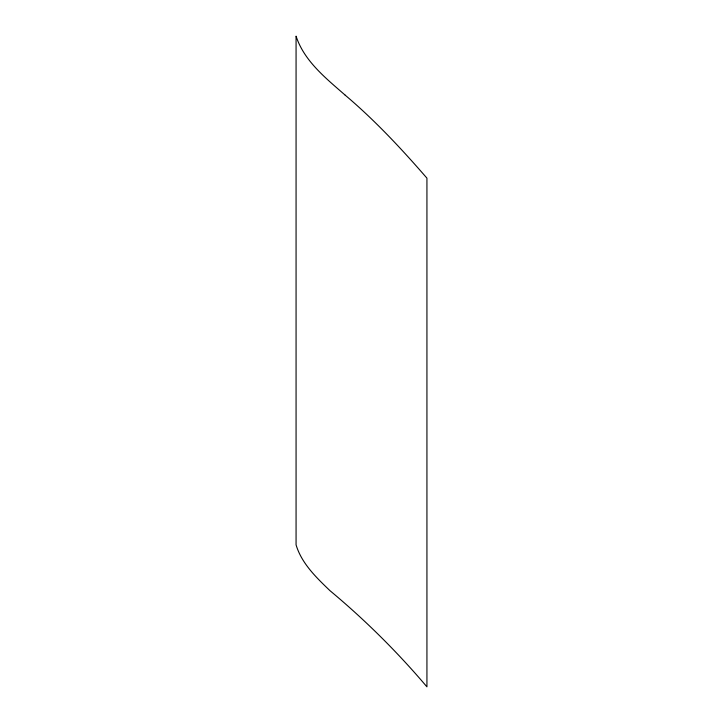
<?xml version="1.0" encoding="UTF-8"?>
<svg xmlns="http://www.w3.org/2000/svg" width="723" height="723" viewBox="0 0 723 723"><rect width="100%" height="100%" fill="white"/><g stroke="black" fill="none" stroke-linecap="round" stroke-linejoin="round"><path stroke-width="1.08" d="M345.196 95.174C326.109 78.409 304.22 61.184 296.069 36.15L296.069 544.853C301.636 563.497 316.376 577.587 330.004 590.7C365.034 619.882 397.46 652.056 426.932 686.85L426.932 178.147C401.482 148.802 374.894 120.28 345.196 95.174"/></g></svg>
